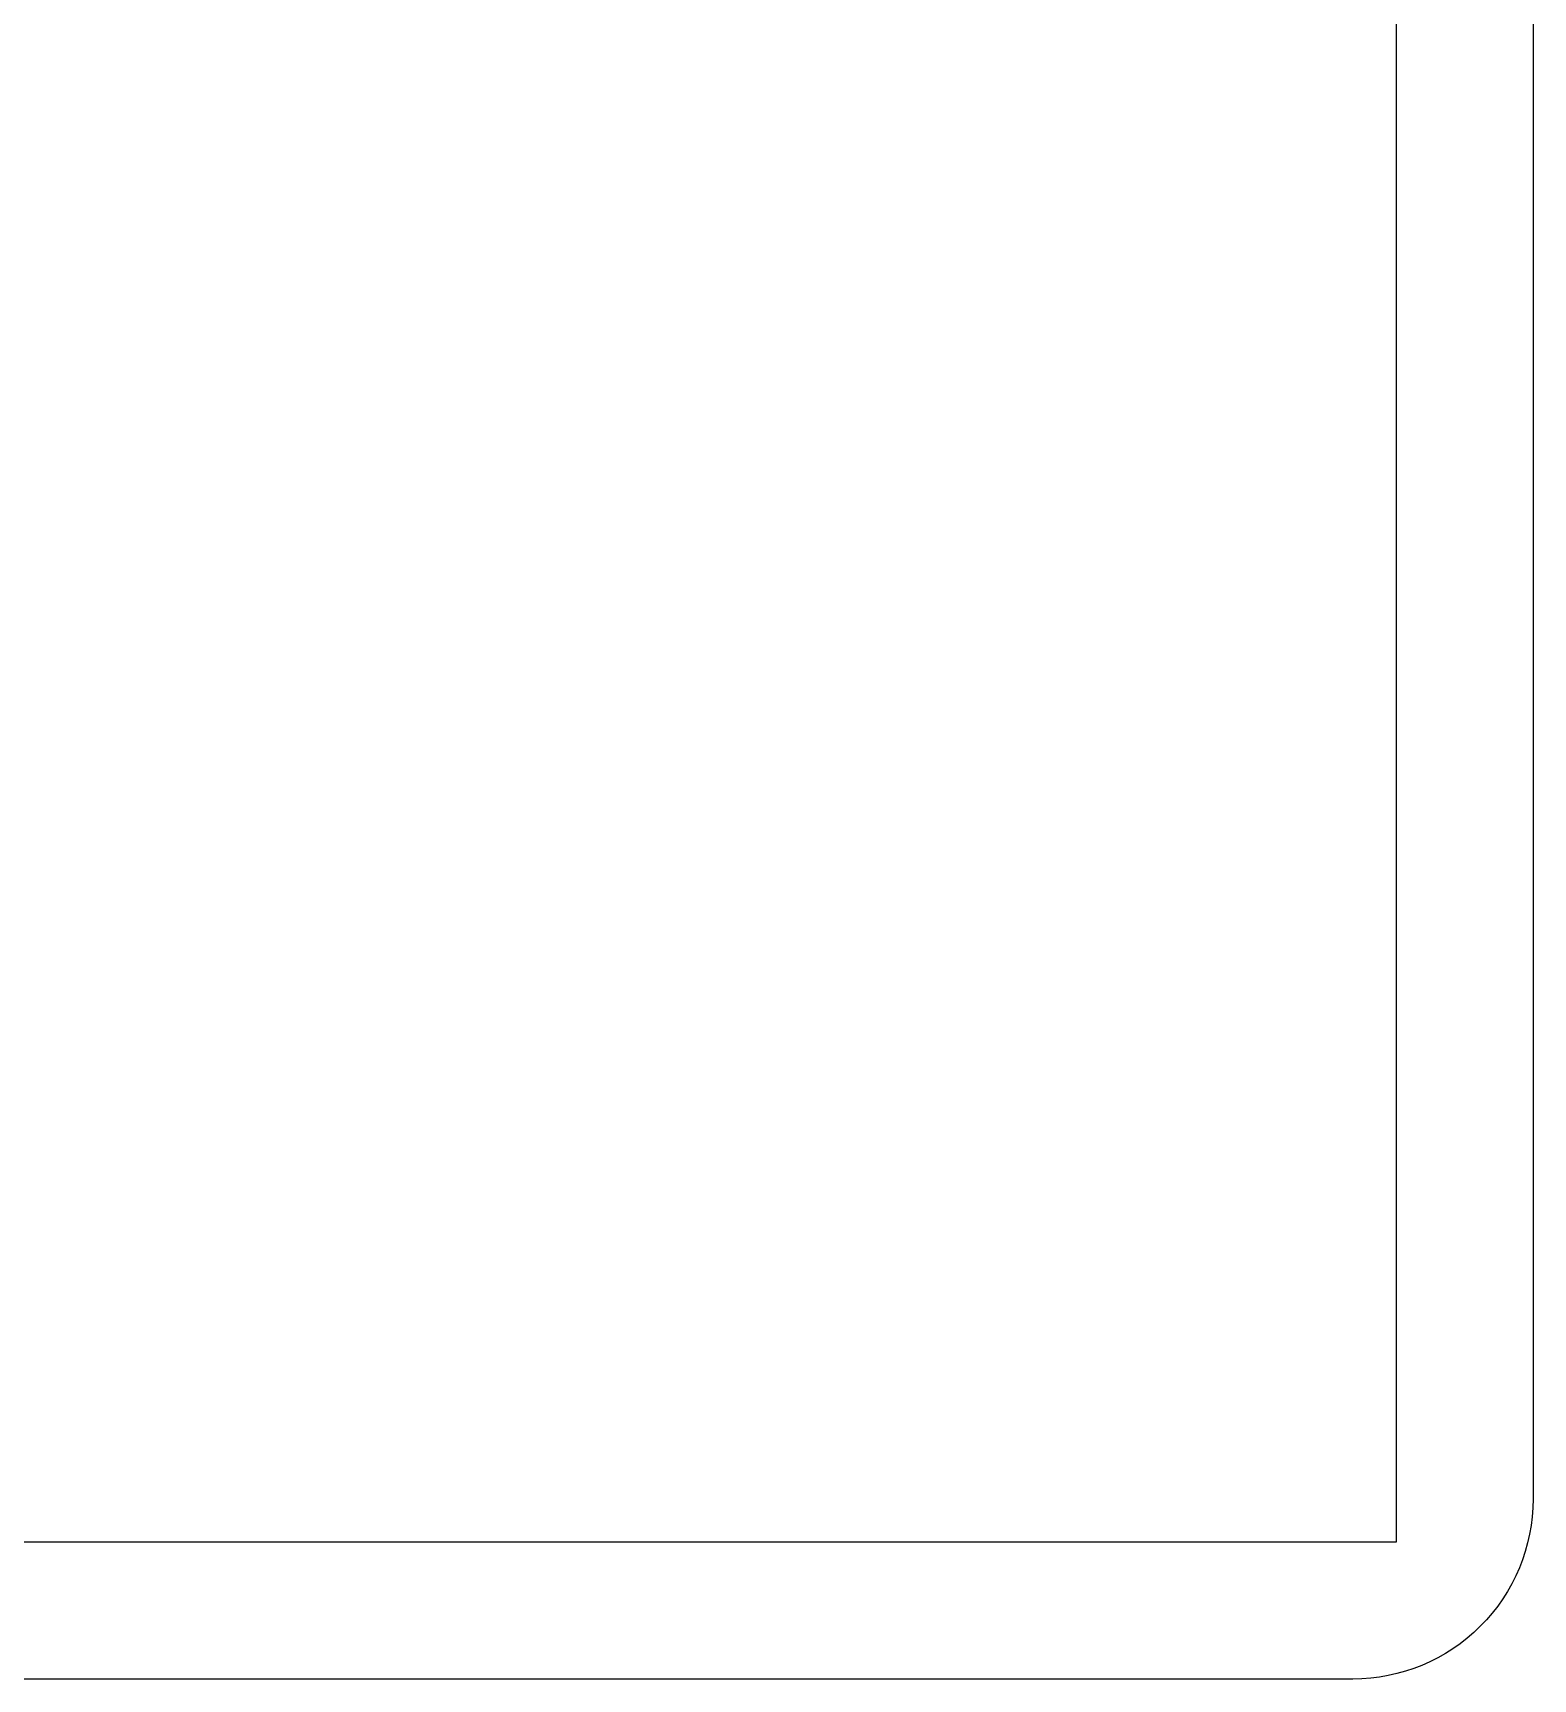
# Model space of a CAD drawing. Extents: x 24 to 191, y 8 to 99.
# Drawn here: x 149.02 to 190.67, y 7.72 to 53.42 of the extents above; entities that cross this region are included whole.
import ezdxf

# ---------------------------------------------------------------- set-up
doc = ezdxf.new("R2010")
doc.units = 0
doc.layers.add('Line_Etch', color=7, linetype='CONTINUOUS')
doc.layers.add('Outer_Cuts', color=7, linetype='CONTINUOUS')

msp = doc.modelspace()

# ---------------------------------------------------------------- linework, layer by layer
at = {"layer": 'Line_Etch', "color": 7}
msp.add_lwpolyline([(131.46773, 11.52178), (131.46773, 95.321785), (186.867729, 95.321785), (186.867729, 11.52178), (131.46773, 11.52178), (131.46773, 11.52178)], close=True, dxfattribs=at)
at = {"layer": 'Outer_Cuts', "color": 1}
for points in [[(190.667736, 94.121781), (190.667736, 12.721789)], [(185.667735, 7.721771), (29.086116, 7.721771)]]:
    msp.add_lwpolyline(points, dxfattribs=at)
for points in [[(190.667736, 12.721789), (190.667739, 11.395711), (190.140954, 10.123933), (189.203276, 9.18625)], [(189.203276, 9.18625), (188.265593, 8.248567), (186.993818, 7.721771), (185.667735, 7.721771)]]:
    msp.add_open_spline(points, degree=3, dxfattribs=at)

doc.saveas('drawing.dxf')
